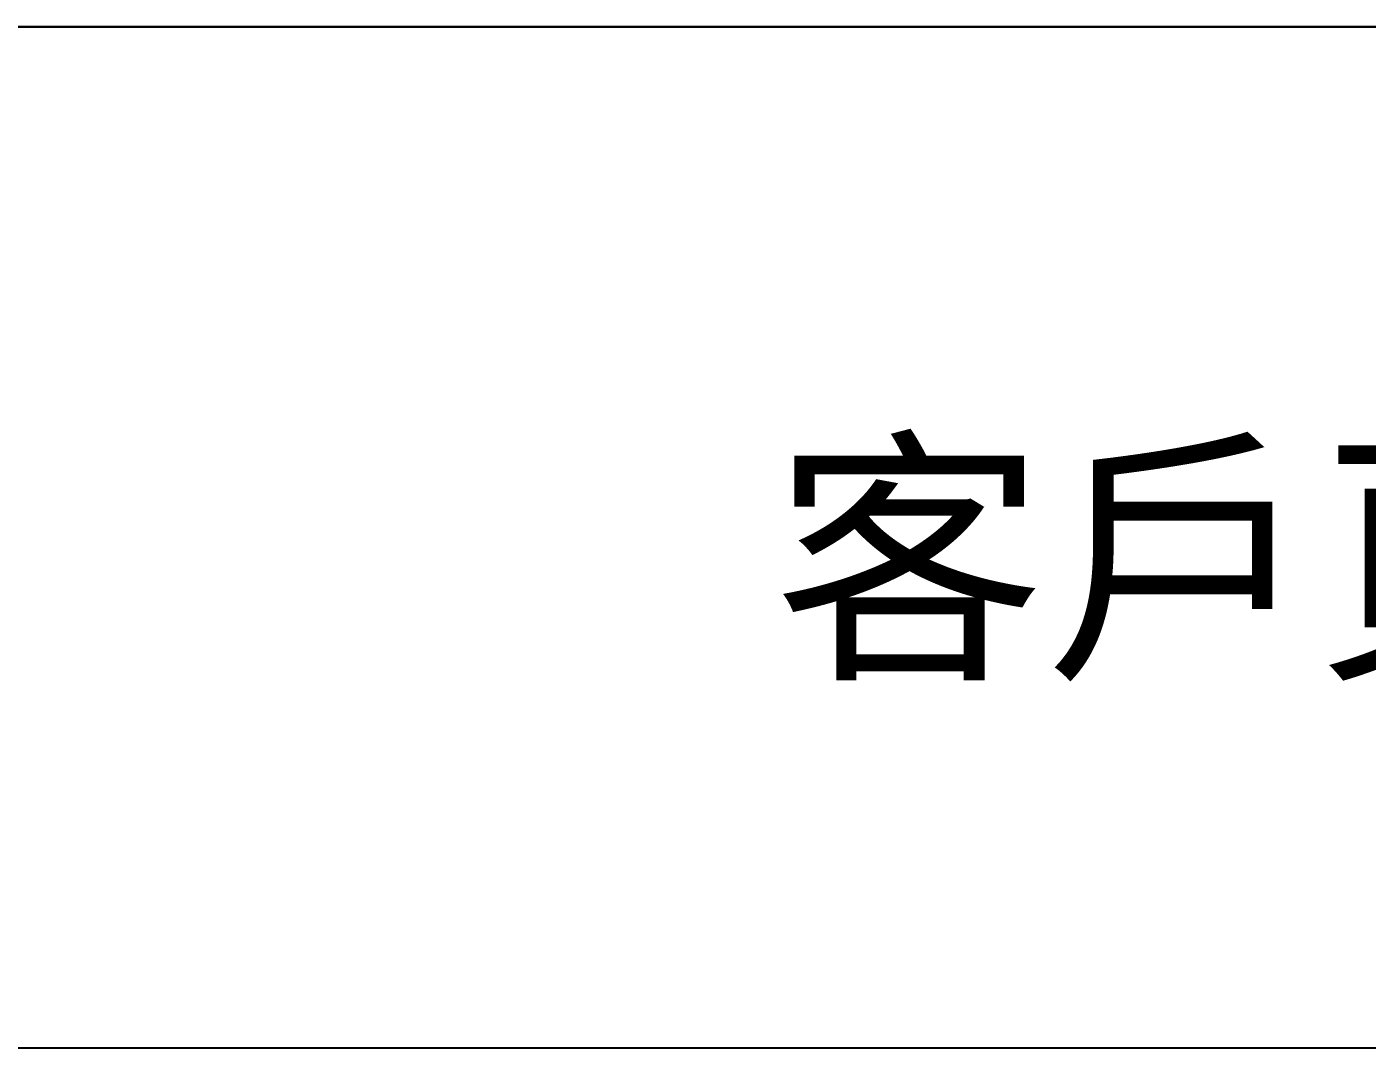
# Model space of a CAD drawing. Header units: millimetres. Extents: x 0 to 379, y 0 to 268.
# Drawn here: x 328.19 to 342.74, y 25.87 to 36.96 of the extents above; entities that cross this region are included whole.
import ezdxf

# ---------------------------------------------------------------- set-up
doc = ezdxf.new("R2010")
doc.units = ezdxf.units.MM
doc.header["$LTSCALE"] = 7.7
doc.layers.get('0').update_dxf_attribs({"linetype": 'CONTINUOUS'})
doc.styles.get("Standard").update_dxf_attribs({"font": 'simplex.shx'})

msp = doc.modelspace()

# ---------------------------------------------------------------- linework, layer by layer
at = {"color": 0}
for p, q in [((367.291, 36.96), (263.803, 36.96)), ((367.291, 36.96), (263.803, 36.96)), ((367.291, 25.872), (263.803, 25.872))]:
    msp.add_line(p, q, dxfattribs=at)
msp.add_line((309.079, 36.96), (367.291, 36.96))

# ---------------------------------------------------------------- texts
at = {"color": 0, "insert": (340.713, 31.054), "char_height": 2.15964, "width": 126.29756, "attachment_point": 5}
msp.add_mtext('{\\fPMingLiU|b0|i0|c136|p18;\\C256;客戶頁}', dxfattribs=at)

doc.saveas('drawing.dxf')
